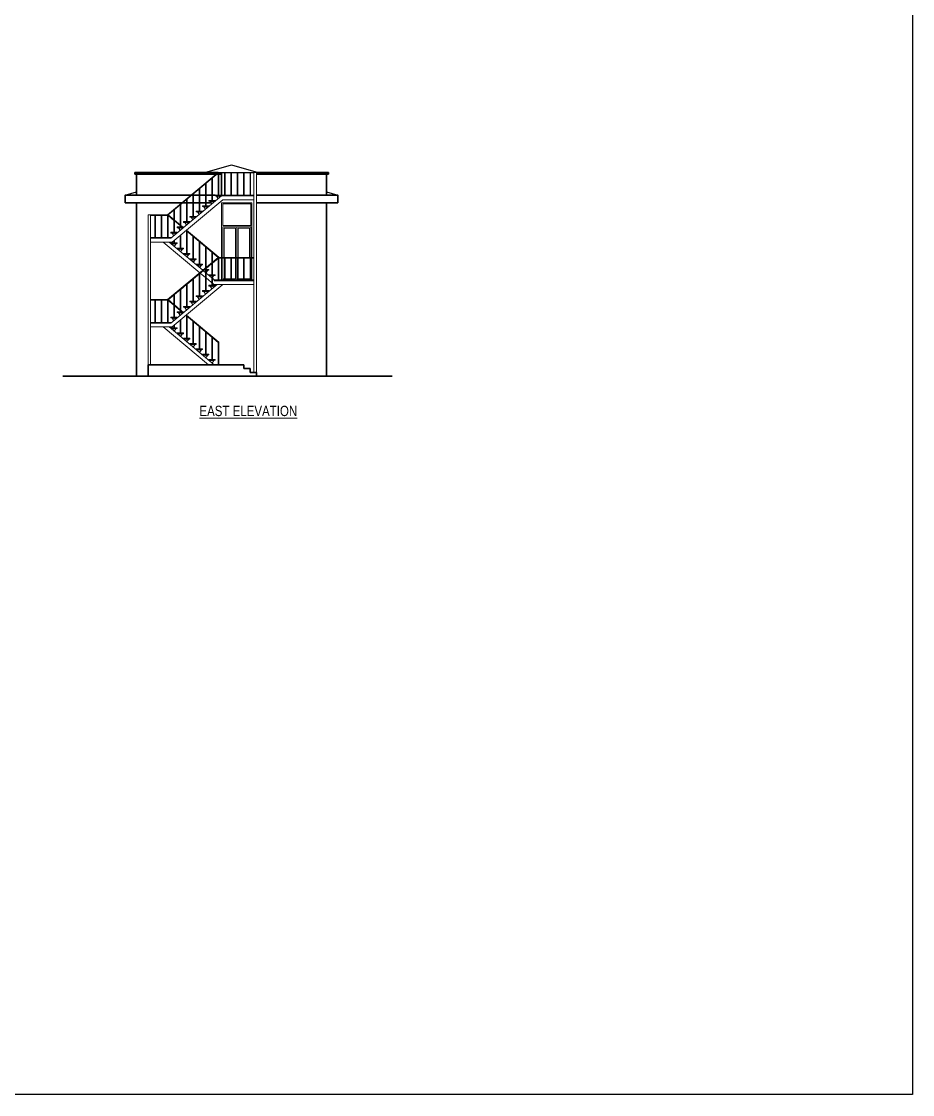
# Model space of a CAD drawing. Header units: millimetres. Extents: x 19543921 to 20171754, y -3528062 to -3222959.
# Drawn here: x 19665093 to 19700283, y -3316694 to -3274323 of the extents above; entities that cross this region are included whole.
import ezdxf

# ---------------------------------------------------------------- set-up
doc = ezdxf.new("R2010")
doc.units = ezdxf.units.MM
doc.header["$MEASUREMENT"] = 0
doc.layers.add('BOLTS', color=51, linetype='Continuous')
for name, color, linetype, lineweight in [('ele 1', 24, 'Continuous', 35), ('ele 2', 105, 'Continuous', 25), ('HACTH', 9, 'Continuous', 9), ('Staircase', 6, 'Continuous', 13), ('text', 142, 'Continuous', 9), ('wall', 1, 'Continuous', 35), ('Windows', 4, 'Continuous', 13)]:
    doc.layers.add(name, color=color, linetype=linetype, lineweight=lineweight)
doc.styles.add('DIM', font='arial.ttf', dxfattribs={"width": 0.8, "height": 45})

# ---------------------------------------------------------------- blocks, each defined once
blk = doc.blocks.new('A$C3A4C2E96')
at = {"layer": 'BOLTS', "color": 251}
blk.add_line((-0.02, 0), (0.02, 0), dxfattribs=at)
at = {"layer": 'BOLTS', "color": 252}
blk.add_lwpolyline([(-0.02, 0), (-0.02, 0), (-0.02, 0.01, -0.414214), (-0.01, 0.02), (0.01, 0.02, -0.414214), (0.02, 0.01), (0.02, 0), (0.02, 0)], format="xyb", close=True, dxfattribs=at)
blk.add_lwpolyline([(-0.02, 0), (0.02, 0), (0.02, 0), (-0.02, 0)], close=True, dxfattribs=at)
at = {"layer": 'BOLTS', "color": 251}
blk.add_lwpolyline([(0.01, 0), (0.01, 0.01, 0.414214), (0, 0.02), (0, 0.02, 0.414214), (-0.01, 0.01), (-0.01, 0)], format="xyb", dxfattribs=at)
for centre, start, end in [((-0.01, 0.01), 0, 90), ((0.01, 0.01), 90, 180)]:
    blk.add_arc(centre, 0.0038, start, end, dxfattribs=at)

msp = doc.modelspace()

# ---------------------------------------------------------------- linework, layer by layer
at = {"linetype": 'Continuous', "ltscale": 1000}
msp.add_lwpolyline([(19609825.8, -3238768.8), (19700283.1, -3238768.8), (19700283.1, -3316694.1), (19609825.8, -3316694.1)], close=True, dxfattribs=at)
at = {"layer": 'ele 1', "linetype": 'Continuous', "ltscale": 1000}
for p, q in [((19669565.1, -3280280.6), (19672858.6, -3280280.6)), ((19669565.1, -3280280.6), (19669565.1, -3280355.6)), ((19672995.1, -3281180.6), (19672995.1, -3280305.6)), ((19674369.7, -3280280.6), (19677215.1, -3280280.6)), ((19677215.1, -3280280.6), (19677215.1, -3280355.6)), ((19669565.1, -3280355.6), (19672769, -3280355.6)), ((19669640.1, -3280355.6), (19669640.1, -3281180.6)), ((19672808, -3280355.6), (19672858.6, -3280355.6)), ((19672883.6, -3280355.6), (19672995.1, -3280355.6)), ((19674369.7, -3280355.6), (19677215.1, -3280355.6)), ((19677140.1, -3280355.6), (19677140.1, -3281180.6)), ((19669190.1, -3281180.6), (19669190.1, -3281480.6)), ((19671783, -3281180.6), (19669190.1, -3281180.6)), ((19671856.7, -3281180.6), (19671821.9, -3281180.6)), ((19672106.7, -3281180.6), (19671881.7, -3281180.6)), ((19672356.7, -3281180.6), (19672131.7, -3281180.6)), ((19672606.7, -3281180.6), (19672381.7, -3281180.6)), ((19672745.2, -3281180.6), (19672631.7, -3281180.6)), ((19674369.7, -3281180.6), (19677590.1, -3281180.6)), ((19677590.1, -3281180.6), (19677590.1, -3281480.6)), ((19671424.4, -3281480.6), (19669190.1, -3281480.6)), ((19669640.1, -3281480.6), (19669640.1, -3288330.6)), ((19671606.7, -3281480.6), (19671463.4, -3281480.6)), ((19671856.7, -3281480.6), (19671631.7, -3281480.6)), ((19672106.7, -3281480.6), (19671881.7, -3281480.6)), ((19672356.7, -3281480.6), (19672131.7, -3281480.6)), ((19672577.8, -3281480.6), (19672381.7, -3281480.6)), ((19672995.1, -3281210.6), (19672995.1, -3281210.6)), ((19674369.7, -3281480.6), (19677590.1, -3281480.6)), ((19677140.1, -3281480.6), (19677140.1, -3288330.6)), ((19673869.8, -3287880.6), (19670095.1, -3287880.6)), ((19670095.1, -3287880.6), (19670095.1, -3288330.6)), ((19673869.8, -3287880.6), (19673869.8, -3288030.6)), ((19673869.8, -3288030.6), (19674119.8, -3288030.6)), ((19674119.8, -3288030.6), (19674119.8, -3288180.6)), ((19674119.8, -3288180.6), (19674369.8, -3288180.6)), ((19674369.8, -3288180.6), (19674369.8, -3288330.6))]:
    msp.add_line(p, q, dxfattribs=at)
at = {"layer": 'ele 2', "linetype": 'Continuous', "ltscale": 1000}
for p, q in [((19672340.1, -3280280.6), (19673390.1, -3279980.6)), ((19673390.1, -3279980.6), (19674440.1, -3280280.6)), ((19669190.1, -3281180.6), (19669640.1, -3281052)), ((19677140.1, -3281052), (19677590.1, -3281180.6))]:
    msp.add_line(p, q, dxfattribs=at)
at = {"layer": 'HACTH', "ltscale": 7}
for p, q in [((19670856.7, -3281955.6), (19672858.6, -3280280.6)), ((19670888.6, -3281961.4), (19672858.6, -3280313.2)), ((19674269.8, -3280280.6), (19672858.6, -3280280.6)), ((19672858.6, -3281180.6), (19672858.6, -3280313.2)), ((19672883.6, -3281180.6), (19672883.6, -3280305.6)), ((19674269.8, -3280305.6), (19672883.6, -3280305.6)), ((19673110.6, -3281180.6), (19673110.6, -3280305.6)), ((19673135.6, -3281180.6), (19673135.6, -3280305.6)), ((19673362.6, -3281180.6), (19673362.6, -3280305.6)), ((19673387.6, -3281180.6), (19673387.6, -3280305.6)), ((19673614.6, -3281180.6), (19673614.6, -3280305.6)), ((19673639.6, -3281180.6), (19673639.6, -3280305.6)), ((19673866.6, -3281180.6), (19673866.6, -3280305.6)), ((19673891.6, -3281180.6), (19673891.6, -3280305.6)), ((19674118.5, -3281180.6), (19674118.5, -3280305.6)), ((19674143.5, -3281180.6), (19674143.5, -3280305.6)), ((19672356.7, -3281599.3), (19672356.7, -3280733.2)), ((19672381.7, -3281599.3), (19672381.7, -3280712.3)), ((19672606.7, -3281390), (19672606.7, -3280524)), ((19672631.7, -3281390), (19672631.7, -3280503.1)), ((19671856.7, -3282018.1), (19671856.7, -3281151.5)), ((19671881.7, -3282018.1), (19671881.7, -3281130.6)), ((19672106.7, -3281808.7), (19672106.7, -3280942.3)), ((19672131.7, -3281808.7), (19672131.7, -3280921.4)), ((19671356.7, -3282436.8), (19671356.7, -3281569.9)), ((19671381.7, -3282436.8), (19671381.7, -3281548.9)), ((19671606.7, -3282227.5), (19671606.7, -3281360.7)), ((19671631.7, -3282227.5), (19671631.7, -3281339.8)), ((19670856.7, -3281955.6), (19670195.1, -3281955.6)), ((19670856.7, -3281980.6), (19670195.1, -3281980.6)), ((19670356.7, -3282855.6), (19670356.7, -3281980.6)), ((19670381.7, -3282855.6), (19670381.7, -3281980.6)), ((19670606.7, -3282855.6), (19670606.7, -3281980.6)), ((19670631.7, -3282855.6), (19670631.7, -3281980.6)), ((19670856.7, -3281955.6), (19670881.7, -3281955.6)), ((19670856.7, -3281955.6), (19670881.7, -3281955.6)), ((19670856.7, -3282855.6), (19670856.7, -3281980.6)), ((19670881.7, -3281955.6), (19671106.7, -3282144)), ((19670881.7, -3282855.6), (19670881.7, -3281988.2)), ((19670881.7, -3281988.2), (19671106.7, -3282176.6)), ((19671106.7, -3282646.2), (19671106.7, -3281779)), ((19671131.7, -3282646.2), (19671131.7, -3281758.1)), ((19671131.7, -3282165), (19671456.3, -3282436.8)), ((19671131.7, -3282197.6), (19671356.7, -3282386)), ((19671356.7, -3282436.8), (19671356.7, -3282386)), ((19671381.7, -3282436.8), (19671381.7, -3282407)), ((19671381.7, -3282407), (19671417.4, -3282436.8)), ((19671356.7, -3283274.3), (19671356.7, -3282778.5)), ((19671381.7, -3283274.3), (19671381.7, -3282757.5)), ((19671453.2, -3282466.8), (19671474.2, -3282484.4)), ((19671492.1, -3282466.8), (19671493.6, -3282468.1)), ((19671591, -3282582.2), (19671606.7, -3282595.4)), ((19671606.7, -3283483.7), (19671606.7, -3282595.4)), ((19671610.4, -3282565.9), (19672883.6, -3283632.2)), ((19671631.7, -3283483.7), (19671631.7, -3282616.3)), ((19671631.7, -3282616.3), (19671856.7, -3282804.8)), ((19671856.7, -3283693.1), (19671856.7, -3282804.8)), ((19671881.7, -3283693.1), (19671881.7, -3282825.7)), ((19671881.7, -3282825.7), (19672106.7, -3283014.1)), ((19671106.7, -3283065), (19671106.7, -3282987.9)), ((19671131.7, -3283065), (19671131.7, -3282966.9)), ((19672106.7, -3283902.5), (19672106.7, -3283014.1)), ((19672131.7, -3283902.5), (19672131.7, -3283035.1)), ((19672131.7, -3283035.1), (19672356.7, -3283223.5)), ((19672356.7, -3284060.6), (19672356.7, -3283223.5)), ((19672381.7, -3284039.8), (19672381.7, -3283244.5)), ((19672381.7, -3283244.5), (19672607.7, -3283433.7)), ((19670856.7, -3285305.6), (19672858.6, -3283643.9)), ((19672607.7, -3283852.2), (19672607.7, -3283433.7)), ((19672631.7, -3283864.8), (19672858.6, -3283676.4)), ((19672632.7, -3283831.5), (19672632.7, -3283454.7)), ((19672632.7, -3283454.7), (19672858.6, -3283643.9)), ((19672858.6, -3283643.9), (19674269.8, -3283643.9)), ((19672858.6, -3284530.6), (19672858.6, -3283676.4)), ((19672883.6, -3283643.9), (19672883.6, -3283632.2)), ((19672883.6, -3284530.6), (19672883.6, -3283668.9)), ((19672883.6, -3283668.9), (19674269.8, -3283668.9)), ((19673110.6, -3284530.6), (19673110.6, -3283668.9)), ((19673135.6, -3284530.6), (19673135.6, -3283668.9)), ((19673362.6, -3284530.6), (19673362.6, -3283668.9)), ((19673387.6, -3284530.6), (19673387.6, -3283668.9)), ((19673614.6, -3284530.6), (19673614.6, -3283668.9)), ((19673639.6, -3284530.6), (19673639.6, -3283668.9)), ((19673866.6, -3284530.6), (19673866.6, -3283668.9)), ((19673891.6, -3284530.6), (19673891.6, -3283668.9)), ((19674118.5, -3284530.6), (19674118.5, -3283668.9)), ((19674143.5, -3284530.6), (19674143.5, -3283668.9)), ((19672131.7, -3284279.8), (19672356.7, -3284093.1)), ((19672356.7, -3284949.3), (19672356.7, -3284093.1)), ((19672381.7, -3284072.3), (19672606.7, -3283885.6)), ((19672381.7, -3284949.3), (19672381.7, -3284072.3)), ((19672606.7, -3284740), (19672606.7, -3283885.6)), ((19672631.7, -3284740), (19672631.7, -3283864.8)), ((19671631.7, -3284694.8), (19671856.7, -3284508.1)), ((19671856.7, -3285368.1), (19671856.7, -3284508.1)), ((19671881.7, -3284487.3), (19672106.7, -3284300.6)), ((19671881.7, -3285368.1), (19671881.7, -3284487.3)), ((19672106.7, -3285158.7), (19672106.7, -3284300.6)), ((19672131.7, -3285158.7), (19672131.7, -3284279.8)), ((19671131.7, -3285109.8), (19671356.7, -3284923.1)), ((19671356.7, -3285786.8), (19671356.7, -3284923.1)), ((19671381.7, -3284902.3), (19671606.7, -3284715.6)), ((19671381.7, -3285786.8), (19671381.7, -3284902.3)), ((19671606.7, -3285577.5), (19671606.7, -3284715.6)), ((19671631.7, -3285577.5), (19671631.7, -3284694.8)), ((19670195.1, -3285305.6), (19670881.7, -3285305.6)), ((19670195.1, -3285330.6), (19670856.7, -3285330.6)), ((19670356.7, -3286205.6), (19670356.7, -3285330.6)), ((19670381.7, -3286205.6), (19670381.7, -3285330.6)), ((19670606.7, -3286205.6), (19670606.7, -3285330.6)), ((19670631.7, -3286205.6), (19670631.7, -3285330.6)), ((19670856.7, -3286205.6), (19670856.7, -3285330.6)), ((19670881.7, -3285305.6), (19671106.7, -3285494)), ((19670881.7, -3286205.6), (19670881.7, -3285338.2)), ((19670881.7, -3285338.2), (19671106.7, -3285526.6)), ((19670888.7, -3285311.5), (19671106.7, -3285130.6)), ((19671106.7, -3285996.2), (19671106.7, -3285130.6)), ((19671131.7, -3285996.2), (19671131.7, -3285109.8)), ((19671131.7, -3285515), (19671356.7, -3285703.4)), ((19671131.7, -3285547.6), (19671356.7, -3285736)), ((19671356.7, -3285786.8), (19671356.7, -3285736)), ((19671381.7, -3285724.3), (19671456.3, -3285786.8)), ((19671381.7, -3285786.8), (19671381.7, -3285757)), ((19671381.7, -3285757), (19671417.4, -3285786.8)), ((19671453.2, -3285816.8), (19671474.2, -3285834.4)), ((19671492.1, -3285816.8), (19671493.6, -3285818.1)), ((19671356.7, -3286624.3), (19671356.7, -3286128.5)), ((19671381.7, -3286624.3), (19671381.7, -3286107.5)), ((19671591, -3285932.2), (19672858.6, -3286993.9)), ((19671606.7, -3286833.7), (19671606.7, -3285945.4)), ((19671610.4, -3285915.9), (19672883.6, -3286982.2)), ((19671631.7, -3286833.7), (19671631.7, -3285966.3)), ((19671856.7, -3287043.1), (19671856.7, -3286154.8)), ((19671881.7, -3287043.1), (19671881.7, -3286175.7)), ((19671106.7, -3286415), (19671106.7, -3286337.9)), ((19671131.7, -3286415), (19671131.7, -3286316.9)), ((19672106.7, -3287252.5), (19672106.7, -3286364.1)), ((19672131.7, -3287252.5), (19672131.7, -3286385.1)), ((19672356.7, -3287461.8), (19672356.7, -3286573.5)), ((19672381.7, -3287461.8), (19672381.7, -3286594.5)), ((19672607.7, -3287671.2), (19672607.7, -3286783.7)), ((19672632.7, -3287671.2), (19672632.7, -3286804.7)), ((19672858.6, -3287880.6), (19672858.6, -3286993.9)), ((19672883.6, -3287880.6), (19672883.6, -3286982.2))]:
    msp.add_line(p, q, dxfattribs=at)
at = {"layer": 'Staircase', "ltscale": 7}
for p, q in [((19674269.8, -3280280.6), (19674269.8, -3288180.6)), ((19674369.7, -3280280.6), (19674269.8, -3280280.6)), ((19674369.8, -3280280.6), (19674369.8, -3288180.6)), ((19672745.2, -3281210.6), (19672745.2, -3281180.6)), ((19672745.2, -3281180.6), (19674269.8, -3281180.6)), ((19670995.2, -3282885.6), (19672995.2, -3281210.6)), ((19671049.7, -3283035.6), (19673049.7, -3281360.6)), ((19672245.2, -3281629.3), (19672245.2, -3281599.3)), ((19672245.2, -3281599.3), (19672495.2, -3281599.3)), ((19672495.2, -3281420), (19672495.2, -3281390)), ((19672495.2, -3281390), (19672745.2, -3281390)), ((19672495.2, -3281420), (19672745.2, -3281420)), ((19672495.2, -3281629.3), (19672495.2, -3281599.3)), ((19672544, -3281427.6), (19672610.9, -3281532.4)), ((19672551.6, -3281427.6), (19672614.6, -3281529.3)), ((19672696.4, -3281427.6), (19672709.9, -3281449.5)), ((19672745.2, -3281210.6), (19674269.8, -3281210.6)), ((19672745.2, -3281420), (19672745.2, -3281390)), ((19672794, -3281218.2), (19672860.9, -3281323)), ((19672801.6, -3281218.2), (19672864.6, -3281319.9)), ((19672946.4, -3281218.2), (19672959.9, -3281240.2)), ((19673049.7, -3281360.6), (19674269.8, -3281360.6)), ((19670095.1, -3287880.6), (19670095.1, -3281955.6)), ((19670195.1, -3281955.6), (19670095.1, -3281955.6)), ((19670195.1, -3287880.6), (19670195.1, -3281955.6)), ((19671745.2, -3282048.1), (19671745.2, -3282018.1)), ((19671745.2, -3282018.1), (19671995.2, -3282018.1)), ((19671995.2, -3281838.7), (19671995.2, -3281808.7)), ((19671995.2, -3281808.7), (19672245.2, -3281808.7)), ((19671995.2, -3281838.7), (19672245.2, -3281838.7)), ((19671995.2, -3282048.1), (19671995.2, -3282018.1)), ((19672044, -3281846.3), (19672110.9, -3281951.2)), ((19672051.6, -3281846.3), (19672114.6, -3281948.1)), ((19672196.4, -3281846.3), (19672209.9, -3281868.3)), ((19672245.2, -3281629.3), (19672495.2, -3281629.3)), ((19672245.2, -3281838.7), (19672245.2, -3281808.7)), ((19672294, -3281637), (19672360.9, -3281741.8)), ((19672301.6, -3281637), (19672364.6, -3281738.7)), ((19672446.4, -3281636.9), (19672459.9, -3281658.9)), ((19671245.2, -3282466.8), (19671245.2, -3282436.8)), ((19671245.2, -3282436.8), (19671495.2, -3282436.8)), ((19671495.2, -3282257.5), (19671495.2, -3282227.5)), ((19671495.2, -3282227.5), (19671745.2, -3282227.5)), ((19671495.2, -3282257.5), (19671745.2, -3282257.5)), ((19671495.2, -3282466.8), (19671495.2, -3282436.8)), ((19671544, -3282265.1), (19671610.9, -3282369.9)), ((19671551.6, -3282265.1), (19671614.6, -3282366.8)), ((19671696.4, -3282265.1), (19671709.9, -3282287)), ((19671745.2, -3282048.1), (19671995.2, -3282048.1)), ((19671745.2, -3282257.5), (19671745.2, -3282227.5)), ((19671794, -3282055.7), (19671860.9, -3282160.5)), ((19671801.6, -3282055.7), (19671864.6, -3282157.4)), ((19671946.4, -3282055.7), (19671959.9, -3282077.7)), ((19670195.1, -3282855.6), (19670995.2, -3282855.6)), ((19670195.1, -3282885.6), (19670995.2, -3282885.6)), ((19670995.2, -3282676.2), (19670995.2, -3282646.2)), ((19670995.2, -3282646.2), (19671245.2, -3282646.2)), ((19670995.2, -3282676.2), (19671245.2, -3282676.2)), ((19670995.2, -3282885.6), (19670995.2, -3282855.6)), ((19671044, -3282683.8), (19671110.9, -3282788.7)), ((19671051.6, -3282683.8), (19671114.6, -3282785.6)), ((19671196.4, -3282683.8), (19671209.9, -3282705.8)), ((19671245.2, -3282466.8), (19671495.2, -3282466.8)), ((19671245.2, -3282676.2), (19671245.2, -3282646.2)), ((19671294, -3282474.5), (19671360.9, -3282579.3)), ((19671301.6, -3282474.5), (19671364.6, -3282576.2)), ((19671446.4, -3282474.4), (19671459.9, -3282496.4)), ((19670195.1, -3283035.6), (19671049.7, -3283035.6)), ((19670690.6, -3283035.6), (19672134.6, -3284244.9)), ((19670924.3, -3283035.6), (19672251.9, -3284147.5)), ((19670987, -3283088.1), (19670995.2, -3283081.3)), ((19670995.2, -3283095), (19670995.2, -3283065)), ((19670995.2, -3283065), (19671245.2, -3283065)), ((19670995.2, -3283095), (19671245.2, -3283095)), ((19671044, -3283102.6), (19671030.4, -3283124.5)), ((19671188.8, -3283102.6), (19671125.7, -3283204.3)), ((19671196.4, -3283102.6), (19671129.4, -3283207.4)), ((19671245.2, -3283095), (19671245.2, -3283065)), ((19671245.2, -3283304.3), (19671245.2, -3283274.3)), ((19671245.2, -3283274.3), (19671495.2, -3283274.3)), ((19671245.2, -3283304.3), (19671495.2, -3283304.3)), ((19671294, -3283311.9), (19671280.4, -3283333.9)), ((19671438.8, -3283312), (19671375.7, -3283413.7)), ((19671446.4, -3283312), (19671379.4, -3283416.8)), ((19671495.2, -3283304.3), (19671495.2, -3283274.3)), ((19671495.2, -3283513.7), (19671495.2, -3283483.7)), ((19671495.2, -3283483.7), (19671745.2, -3283483.7)), ((19671495.2, -3283513.7), (19671745.2, -3283513.7)), ((19671544, -3283521.3), (19671530.4, -3283543.3)), ((19671688.8, -3283521.3), (19671625.7, -3283623.1)), ((19671696.4, -3283521.3), (19671629.4, -3283626.2)), ((19671745.2, -3283513.7), (19671745.2, -3283483.7)), ((19671745.2, -3283723.1), (19671745.2, -3283693.1)), ((19671745.2, -3283693.1), (19671995.2, -3283693.1)), ((19671745.2, -3283723.1), (19671995.2, -3283723.1)), ((19671794, -3283730.7), (19671780.4, -3283752.7)), ((19671938.8, -3283730.7), (19671875.7, -3283832.4)), ((19671946.4, -3283730.7), (19671879.4, -3283835.5)), ((19671995.2, -3283723.1), (19671995.2, -3283693.1)), ((19671995.2, -3283932.5), (19671995.2, -3283902.5)), ((19671995.2, -3283902.5), (19672245.2, -3283902.5)), ((19671995.2, -3283932.5), (19672245.2, -3283932.5)), ((19672044, -3283940.1), (19672030.4, -3283962)), ((19672188.8, -3283940.1), (19672125.7, -3284041.8)), ((19672196.4, -3283940.1), (19672129.4, -3284044.9)), ((19672245.2, -3283932.5), (19672245.2, -3283902.5)), ((19672245.2, -3284141.8), (19672245.2, -3284111.8)), ((19672245.2, -3284111.8), (19672294.9, -3284111.8)), ((19672245.2, -3284141.8), (19672258.7, -3284141.8)), ((19672294, -3284149.4), (19672280.4, -3284171.4)), ((19672297.9, -3284141.8), (19672356.7, -3284141.8)), ((19672334, -3284111.8), (19672356.7, -3284111.8)), ((19672381.7, -3284111.8), (19672495.2, -3284111.8)), ((19672381.7, -3284141.8), (19672495.2, -3284141.8)), ((19672446.4, -3284149.5), (19672381.7, -3284250.8)), ((19672438.8, -3284149.5), (19672381.7, -3284241.6)), ((19672495.2, -3284141.8), (19672495.2, -3284111.8)), ((19672154.1, -3284261.2), (19672356.7, -3284430.9)), ((19672271.4, -3284163.8), (19672356.7, -3284235.2)), ((19672381.7, -3284256.2), (19672606.7, -3284444.6)), ((19672381.7, -3284451.8), (19672690.6, -3284710.6)), ((19672495.2, -3284351.2), (19672495.2, -3284321.2)), ((19672495.2, -3284321.2), (19672607.7, -3284321.2)), ((19672495.2, -3284351.2), (19672606.7, -3284351.2)), ((19672544, -3284358.8), (19672530.4, -3284380.8)), ((19672631.7, -3284321.2), (19672745.2, -3284321.2)), ((19672631.7, -3284351.2), (19672745.2, -3284351.2)), ((19672696.4, -3284358.8), (19672631.7, -3284460.1)), ((19672688.8, -3284358.8), (19672631.7, -3284450.9)), ((19672631.7, -3284465.5), (19672709.3, -3284530.6)), ((19672709.3, -3284530.6), (19674269.8, -3284530.6)), ((19672709.3, -3284530.6), (19672709.3, -3284560.6)), ((19672709.3, -3284560.6), (19674269.8, -3284560.6)), ((19672745.2, -3284351.2), (19672745.2, -3284321.2)), ((19670995.2, -3286235.6), (19672816.1, -3284710.6)), ((19671049.7, -3286385.6), (19673049.7, -3284710.6)), ((19672245.2, -3284979.3), (19672245.2, -3284949.3)), ((19672245.2, -3284949.3), (19672495.2, -3284949.3)), ((19672245.2, -3284979.3), (19672495.2, -3284979.3)), ((19672294, -3284987), (19672360.9, -3285091.8)), ((19672301.6, -3284987), (19672364.6, -3285088.7)), ((19672446.4, -3284986.9), (19672459.9, -3285008.9)), ((19672495.2, -3284770), (19672495.2, -3284740)), ((19672495.2, -3284740), (19672745.2, -3284740)), ((19672495.2, -3284770), (19672745.2, -3284770)), ((19672495.2, -3284979.3), (19672495.2, -3284949.3)), ((19672544, -3284777.6), (19672610.9, -3284882.4)), ((19672551.6, -3284777.6), (19672614.6, -3284879.3)), ((19672690.6, -3284710.6), (19674269.8, -3284710.6)), ((19672696.4, -3284777.6), (19672709.9, -3284799.5)), ((19672745.2, -3284770), (19672745.2, -3284740)), ((19671745.2, -3285398.1), (19671745.2, -3285368.1)), ((19671745.2, -3285368.1), (19671995.2, -3285368.1)), ((19671745.2, -3285398.1), (19671995.2, -3285398.1)), ((19671794, -3285405.7), (19671860.9, -3285510.5)), ((19671801.6, -3285405.7), (19671864.6, -3285507.4)), ((19671946.4, -3285405.7), (19671959.9, -3285427.7)), ((19671995.2, -3285188.7), (19671995.2, -3285158.7)), ((19671995.2, -3285158.7), (19672245.2, -3285158.7)), ((19671995.2, -3285188.7), (19672245.2, -3285188.7)), ((19671995.2, -3285398.1), (19671995.2, -3285368.1)), ((19672044, -3285196.3), (19672110.9, -3285301.2)), ((19672051.6, -3285196.3), (19672114.6, -3285298.1)), ((19672196.4, -3285196.3), (19672209.9, -3285218.3)), ((19672245.2, -3285188.7), (19672245.2, -3285158.7)), ((19671245.2, -3285816.8), (19671245.2, -3285786.8)), ((19671245.2, -3285786.8), (19671495.2, -3285786.8)), ((19671245.2, -3285816.8), (19671495.2, -3285816.8)), ((19671294, -3285824.5), (19671360.9, -3285929.3)), ((19671301.6, -3285824.5), (19671364.6, -3285926.2)), ((19671446.4, -3285824.4), (19671459.9, -3285846.4)), ((19671495.2, -3285607.5), (19671495.2, -3285577.5)), ((19671495.2, -3285577.5), (19671745.2, -3285577.5)), ((19671495.2, -3285607.5), (19671745.2, -3285607.5)), ((19671495.2, -3285816.8), (19671495.2, -3285786.8)), ((19671544, -3285615.1), (19671610.9, -3285719.9)), ((19671551.6, -3285615.1), (19671614.6, -3285716.8)), ((19671696.4, -3285615.1), (19671709.9, -3285637)), ((19671745.2, -3285607.5), (19671745.2, -3285577.5)), ((19670195.1, -3286205.6), (19670995.2, -3286205.6)), ((19670195.1, -3286235.6), (19670995.2, -3286235.6)), ((19670995.2, -3286026.2), (19670995.2, -3285996.2)), ((19670995.2, -3285996.2), (19671245.2, -3285996.2)), ((19670995.2, -3286026.2), (19671245.2, -3286026.2)), ((19670995.2, -3286235.6), (19670995.2, -3286205.6)), ((19671044, -3286033.8), (19671110.9, -3286138.7)), ((19671051.6, -3286033.8), (19671114.6, -3286135.6)), ((19671196.4, -3286033.8), (19671209.9, -3286055.8)), ((19671245.2, -3286026.2), (19671245.2, -3285996.2)), ((19670195.1, -3286385.6), (19671049.7, -3286385.6)), ((19670690.6, -3286385.6), (19672475.7, -3287880.6)), ((19670924.3, -3286385.6), (19672709.3, -3287880.6)), ((19670987, -3286438.1), (19670995.2, -3286431.3)), ((19670995.2, -3286445), (19670995.2, -3286415)), ((19670995.2, -3286415), (19671245.2, -3286415)), ((19670995.2, -3286445), (19671245.2, -3286445)), ((19671044, -3286452.6), (19671030.4, -3286474.5)), ((19671188.8, -3286452.6), (19671125.7, -3286554.3)), ((19671196.4, -3286452.6), (19671129.4, -3286557.4)), ((19671245.2, -3286445), (19671245.2, -3286415)), ((19671245.2, -3286654.3), (19671245.2, -3286624.3)), ((19671245.2, -3286624.3), (19671495.2, -3286624.3)), ((19671245.2, -3286654.3), (19671495.2, -3286654.3)), ((19671294, -3286661.9), (19671280.4, -3286683.9)), ((19671438.8, -3286662), (19671375.7, -3286763.7)), ((19671446.4, -3286662), (19671379.4, -3286766.8)), ((19671495.2, -3286654.3), (19671495.2, -3286624.3)), ((19671495.2, -3286863.7), (19671495.2, -3286833.7)), ((19671495.2, -3286833.7), (19671745.2, -3286833.7)), ((19671495.2, -3286863.7), (19671745.2, -3286863.7)), ((19671544, -3286871.3), (19671530.4, -3286893.3)), ((19671688.8, -3286871.3), (19671625.7, -3286973.1)), ((19671696.4, -3286871.3), (19671629.4, -3286976.2)), ((19671745.2, -3286863.7), (19671745.2, -3286833.7)), ((19671745.2, -3287073.1), (19671745.2, -3287043.1)), ((19671745.2, -3287043.1), (19671995.2, -3287043.1)), ((19671745.2, -3287073.1), (19671995.2, -3287073.1)), ((19671794, -3287080.7), (19671780.4, -3287102.7)), ((19671938.8, -3287080.7), (19671875.7, -3287182.4)), ((19671946.4, -3287080.7), (19671879.4, -3287185.5)), ((19671995.2, -3287073.1), (19671995.2, -3287043.1)), ((19671995.2, -3287282.5), (19671995.2, -3287252.5)), ((19671995.2, -3287252.5), (19672245.2, -3287252.5)), ((19671995.2, -3287282.5), (19672245.2, -3287282.5)), ((19672044, -3287290.1), (19672030.4, -3287312)), ((19672188.8, -3287290.1), (19672125.7, -3287391.8)), ((19672196.4, -3287290.1), (19672129.4, -3287394.9)), ((19672245.2, -3287282.5), (19672245.2, -3287252.5)), ((19672245.2, -3287491.8), (19672245.2, -3287461.8)), ((19672245.2, -3287461.8), (19672495.2, -3287461.8)), ((19672245.2, -3287491.8), (19672495.2, -3287491.8)), ((19672294, -3287499.4), (19672280.4, -3287521.4)), ((19672438.8, -3287499.5), (19672375.7, -3287601.2)), ((19672446.4, -3287499.5), (19672379.4, -3287604.3)), ((19672495.2, -3287491.8), (19672495.2, -3287461.8)), ((19672495.2, -3287701.2), (19672495.2, -3287671.2)), ((19672495.2, -3287671.2), (19672745.2, -3287671.2)), ((19672495.2, -3287701.2), (19672745.2, -3287701.2)), ((19672544, -3287708.8), (19672530.4, -3287730.8)), ((19672688.8, -3287708.8), (19672625.7, -3287810.6)), ((19672696.4, -3287708.8), (19672629.4, -3287813.7)), ((19672745.2, -3287701.2), (19672745.2, -3287671.2))]:
    msp.add_line(p, q, dxfattribs=at)
for points in [[(19672544, -3281420), (19672544, -3281427.6), (19672696.4, -3281427.6), (19672696.4, -3281420)], [(19672794, -3281210.6), (19672794, -3281218.2), (19672946.4, -3281218.2), (19672946.4, -3281210.6)], [(19672044, -3281838.7), (19672044, -3281846.3), (19672196.4, -3281846.3), (19672196.4, -3281838.7)], [(19672294, -3281629.4), (19672294, -3281637), (19672446.4, -3281636.9), (19672446.4, -3281629.3)], [(19671544, -3282257.5), (19671544, -3282265.1), (19671696.4, -3282265.1), (19671696.4, -3282257.5)], [(19671794, -3282048.1), (19671794, -3282055.7), (19671946.4, -3282055.7), (19671946.4, -3282048.1)], [(19671044, -3282676.2), (19671044, -3282683.8), (19671196.4, -3282683.8), (19671196.4, -3282676.2)], [(19671294, -3282466.9), (19671294, -3282474.5), (19671446.4, -3282474.4), (19671446.4, -3282466.8)], [(19671196.4, -3283095), (19671196.4, -3283102.6), (19671044, -3283102.6), (19671044, -3283095)], [(19671446.4, -3283304.4), (19671446.4, -3283312), (19671294, -3283311.9), (19671294, -3283304.3)], [(19671696.4, -3283513.7), (19671696.4, -3283521.3), (19671544, -3283521.3), (19671544, -3283513.7)], [(19671946.4, -3283723.1), (19671946.4, -3283730.7), (19671794, -3283730.7), (19671794, -3283723.1)], [(19672196.4, -3283932.5), (19672196.4, -3283940.1), (19672044, -3283940.1), (19672044, -3283932.5)], [(19672294, -3284979.4), (19672294, -3284987), (19672446.4, -3284986.9), (19672446.4, -3284979.3)], [(19672544, -3284770), (19672544, -3284777.6), (19672696.4, -3284777.6), (19672696.4, -3284770)], [(19671794, -3285398.1), (19671794, -3285405.7), (19671946.4, -3285405.7), (19671946.4, -3285398.1)], [(19672044, -3285188.7), (19672044, -3285196.3), (19672196.4, -3285196.3), (19672196.4, -3285188.7)], [(19671294, -3285816.9), (19671294, -3285824.5), (19671446.4, -3285824.4), (19671446.4, -3285816.8)], [(19671544, -3285607.5), (19671544, -3285615.1), (19671696.4, -3285615.1), (19671696.4, -3285607.5)], [(19671044, -3286026.2), (19671044, -3286033.8), (19671196.4, -3286033.8), (19671196.4, -3286026.2)], [(19671196.4, -3286445), (19671196.4, -3286452.6), (19671044, -3286452.6), (19671044, -3286445)], [(19671446.4, -3286654.4), (19671446.4, -3286662), (19671294, -3286661.9), (19671294, -3286654.3)], [(19671696.4, -3286863.7), (19671696.4, -3286871.3), (19671544, -3286871.3), (19671544, -3286863.7)], [(19671946.4, -3287073.1), (19671946.4, -3287080.7), (19671794, -3287080.7), (19671794, -3287073.1)], [(19672196.4, -3287282.5), (19672196.4, -3287290.1), (19672044, -3287290.1), (19672044, -3287282.5)], [(19672446.4, -3287491.9), (19672446.4, -3287499.5), (19672294, -3287499.4), (19672294, -3287491.8)], [(19672696.4, -3287701.2), (19672696.4, -3287708.8), (19672544, -3287708.8), (19672544, -3287701.2)]]:
    msp.add_lwpolyline(points, close=True, dxfattribs=at)
for points in [[(19672356.7, -3284149.5), (19672294, -3284149.4), (19672294, -3284145.1)], [(19672297.9, -3284141.8), (19672356.7, -3284141.9)], [(19672381.7, -3284141.9), (19672446.4, -3284141.9), (19672446.4, -3284149.5), (19672381.7, -3284149.5)], [(19672606.7, -3284358.8), (19672544, -3284358.8), (19672544, -3284351.2), (19672606.7, -3284351.2)], [(19672631.7, -3284351.2), (19672696.4, -3284351.2), (19672696.4, -3284358.8), (19672631.7, -3284358.8)]]:
    msp.add_lwpolyline(points, dxfattribs=at)
at = {"layer": 'wall', "linetype": 'Continuous', "ltscale": 1000}
msp.add_line((19666722.8, -3288330.6), (19679729.1, -3288330.6), dxfattribs=at)
at = {"layer": 'Windows', "linetype": 'Continuous', "ltscale": 1000}
for p, q in [((19674195.1, -3283643.9), (19674195.1, -3281480.6)), ((19674145.1, -3282380.6), (19673045.1, -3282380.6)), ((19674145.1, -3282430.6), (19673045.1, -3282430.6)), ((19673595.1, -3282430.6), (19673595.1, -3283643.9)), ((19673545.1, -3282480.6), (19673545.1, -3283643.9)), ((19673645.1, -3282480.6), (19673645.1, -3283643.9)), ((19673545.1, -3283668.9), (19673545.1, -3284480.6)), ((19673595.1, -3283668.9), (19673595.1, -3284530.6)), ((19673645.1, -3283668.9), (19673645.1, -3284480.6)), ((19674195.1, -3284530.6), (19674195.1, -3283668.9)), ((19673045.1, -3284480.6), (19673545.1, -3284480.6)), ((19673645.1, -3284480.6), (19674145.1, -3284480.6))]:
    msp.add_line(p, q, dxfattribs=at)
for points in [[(19672995.1, -3283643.9), (19672995.1, -3281480.6), (19674195.1, -3281480.6), (19674195.1, -3283643.9)], [(19673045.1, -3282380.6), (19673045.1, -3281530.6), (19674145.1, -3281530.6), (19674145.1, -3282380.6)], [(19673045.1, -3283643.9), (19673045.1, -3282430.6)], [(19674145.1, -3282430.6), (19674145.1, -3283643.9)], [(19673095.1, -3283643.9), (19673095.1, -3282480.6), (19673545.1, -3282480.6)], [(19673645.1, -3282480.6), (19674095.1, -3282480.6), (19674095.1, -3283643.9)], [(19672995.1, -3284530.6), (19672995.1, -3283668.9)], [(19673045.1, -3284530.6), (19673045.1, -3283668.9)], [(19674145.1, -3283668.9), (19674145.1, -3284530.6)], [(19674195.1, -3283668.9), (19674195.1, -3284530.6)]]:
    msp.add_lwpolyline(points, dxfattribs=at)

# ---------------------------------------------------------------- block references
at = {"layer": 'Staircase', "ltscale": 7}
for p, xscale, yscale, zscale, rotation in [((19672591.1, -3281427.6), 249.9999975565755, 249.9999975565755, 249.9999975565755, 180.0080106379237), ((19672641.1, -3281427.6), 249.9999975565755, 249.9999975565755, 249.9999975565755, 180.0080106379237), ((19672841.1, -3281218.2), 249.9999975565755, 249.9999975565755, 249.9999975565755, 180.0080106379237), ((19672891.1, -3281218.2), 249.9999975565755, 249.9999975565755, 249.9999975565755, 180.0080106379237), ((19672091.1, -3281846.3), 249.9999975565755, 249.9999975565755, 249.9999975565755, 180.0080106379237), ((19672141.1, -3281846.3), 249.9999975565755, 249.9999975565755, 249.9999975565755, 180.0080106379237), ((19672341.1, -3281637), 249.9999975565755, 249.9999975565755, 249.9999975565755, 180.0080106379237), ((19672391.1, -3281637), 249.9999975565755, 249.9999975565755, 249.9999975565755, 180.0080106379237), ((19671591.1, -3282265.1), 249.9999975565755, 249.9999975565755, 249.9999975565755, 180.0080106379237), ((19671641.1, -3282265.1), 249.9999975565755, 249.9999975565755, 249.9999975565755, 180.0080106379237), ((19671841.1, -3282055.7), 249.9999975565755, 249.9999975565755, 249.9999975565755, 180.0080106379237), ((19671891.1, -3282055.7), 249.9999975565755, 249.9999975565755, 249.9999975565755, 180.0080106379237), ((19671091.1, -3282683.8), 249.9999975565755, 249.9999975565755, 249.9999975565755, 180.0080106379237), ((19671141.1, -3282683.8), 249.9999975565755, 249.9999975565755, 249.9999975565755, 180.0080106379237), ((19671341.1, -3282474.5), 249.9999975565755, 249.9999975565755, 249.9999975565755, 180.0080106379237), ((19671391.1, -3282474.5), 249.9999975565755, 249.9999975565755, 249.9999975565755, 180.0080106379237), ((19671099.2, -3283102.6), -249.9999975565755, 249.9999975565754, 249.9999975565754, 179.9919893620764), ((19671149.2, -3283102.6), -249.9999975565755, 249.9999975565754, 249.9999975565754, 179.9919893620764), ((19671349.2, -3283312), -249.9999975565755, 249.9999975565754, 249.9999975565754, 179.9919893620764), ((19671399.2, -3283312), -249.9999975565755, 249.9999975565754, 249.9999975565754, 179.9919893620764), ((19671599.2, -3283521.3), -249.9999975565755, 249.9999975565754, 249.9999975565754, 179.9919893620764), ((19671649.2, -3283521.3), -249.9999975565755, 249.9999975565754, 249.9999975565754, 179.9919893620764), ((19671849.2, -3283730.7), -249.9999975565755, 249.9999975565754, 249.9999975565754, 179.9919893620764), ((19671899.2, -3283730.7), -249.9999975565755, 249.9999975565754, 249.9999975565754, 179.9919893620764), ((19672099.2, -3283940.1), -249.9999975565755, 249.9999975565754, 249.9999975565754, 179.9919893620764), ((19672149.2, -3283940.1), -249.9999975565755, 249.9999975565754, 249.9999975565754, 179.9919893620764), ((19672349.2, -3284149.5), -249.9999975565755, 249.9999975565754, 249.9999975565754, 179.9919893620764), ((19672399.2, -3284149.5), -249.9999975565755, 249.9999975565754, 249.9999975565754, 179.9919893620764), ((19672599.2, -3284358.8), -249.9999975565755, 249.9999975565754, 249.9999975565754, 179.9919893620764), ((19672649.2, -3284358.8), -249.9999975565755, 249.9999975565754, 249.9999975565754, 179.9919893620764), ((19672341.1, -3284987), 249.9999975565755, 249.9999975565755, 249.9999975565755, 180.0080106379237), ((19672391.1, -3284987), 249.9999975565755, 249.9999975565755, 249.9999975565755, 180.0080106379237), ((19672591.1, -3284777.6), 249.9999975565755, 249.9999975565755, 249.9999975565755, 180.0080106379237), ((19672641.1, -3284777.6), 249.9999975565755, 249.9999975565755, 249.9999975565755, 180.0080106379237), ((19671841.1, -3285405.7), 249.9999975565755, 249.9999975565755, 249.9999975565755, 180.0080106379237), ((19671891.1, -3285405.7), 249.9999975565755, 249.9999975565755, 249.9999975565755, 180.0080106379237), ((19672091.1, -3285196.3), 249.9999975565755, 249.9999975565755, 249.9999975565755, 180.0080106379237), ((19672141.1, -3285196.3), 249.9999975565755, 249.9999975565755, 249.9999975565755, 180.0080106379237), ((19671341.1, -3285824.5), 249.9999975565755, 249.9999975565755, 249.9999975565755, 180.0080106379237), ((19671391.1, -3285824.5), 249.9999975565755, 249.9999975565755, 249.9999975565755, 180.0080106379237), ((19671591.1, -3285615.1), 249.9999975565755, 249.9999975565755, 249.9999975565755, 180.0080106379237), ((19671641.1, -3285615.1), 249.9999975565755, 249.9999975565755, 249.9999975565755, 180.0080106379237), ((19671091.1, -3286033.8), 249.9999975565755, 249.9999975565755, 249.9999975565755, 180.0080106379237), ((19671141.1, -3286033.8), 249.9999975565755, 249.9999975565755, 249.9999975565755, 180.0080106379237), ((19671099.2, -3286452.6), -249.9999975565755, 249.9999975565754, 249.9999975565754, 179.9919893620764), ((19671149.2, -3286452.6), -249.9999975565755, 249.9999975565754, 249.9999975565754, 179.9919893620764), ((19671349.2, -3286662), -249.9999975565755, 249.9999975565754, 249.9999975565754, 179.9919893620764), ((19671399.2, -3286662), -249.9999975565755, 249.9999975565754, 249.9999975565754, 179.9919893620764), ((19671599.2, -3286871.3), -249.9999975565755, 249.9999975565754, 249.9999975565754, 179.9919893620764), ((19671649.2, -3286871.3), -249.9999975565755, 249.9999975565754, 249.9999975565754, 179.9919893620764), ((19671849.2, -3287080.7), -249.9999975565755, 249.9999975565754, 249.9999975565754, 179.9919893620764), ((19671899.2, -3287080.7), -249.9999975565755, 249.9999975565754, 249.9999975565754, 179.9919893620764), ((19672099.2, -3287290.1), -249.9999975565755, 249.9999975565754, 249.9999975565754, 179.9919893620764), ((19672149.2, -3287290.1), -249.9999975565755, 249.9999975565754, 249.9999975565754, 179.9919893620764), ((19672349.2, -3287499.5), -249.9999975565755, 249.9999975565754, 249.9999975565754, 179.9919893620764), ((19672399.2, -3287499.5), -249.9999975565755, 249.9999975565754, 249.9999975565754, 179.9919893620764), ((19672599.2, -3287708.8), -249.9999975565755, 249.9999975565754, 249.9999975565754, 179.9919893620764), ((19672649.2, -3287708.8), -249.9999975565755, 249.9999975565754, 249.9999975565754, 179.9919893620764)]:
    msp.add_blockref('A$C3A4C2E96', p, dxfattribs=dict(at, xscale=xscale, yscale=yscale, zscale=zscale, rotation=rotation))

# ---------------------------------------------------------------- texts
at = {"layer": 'text', "ltscale": 7, "insert": (19675982.1, -3289499.4), "char_height": 406.4, "attachment_point": 3, "style": 'DIM'}
msp.add_mtext_dynamic_manual_height_columns('{\\LEAST ELEVATION}', width=5741.858, gutter_width=40, heights=[0], dxfattribs=at)

doc.saveas('drawing.dxf')
